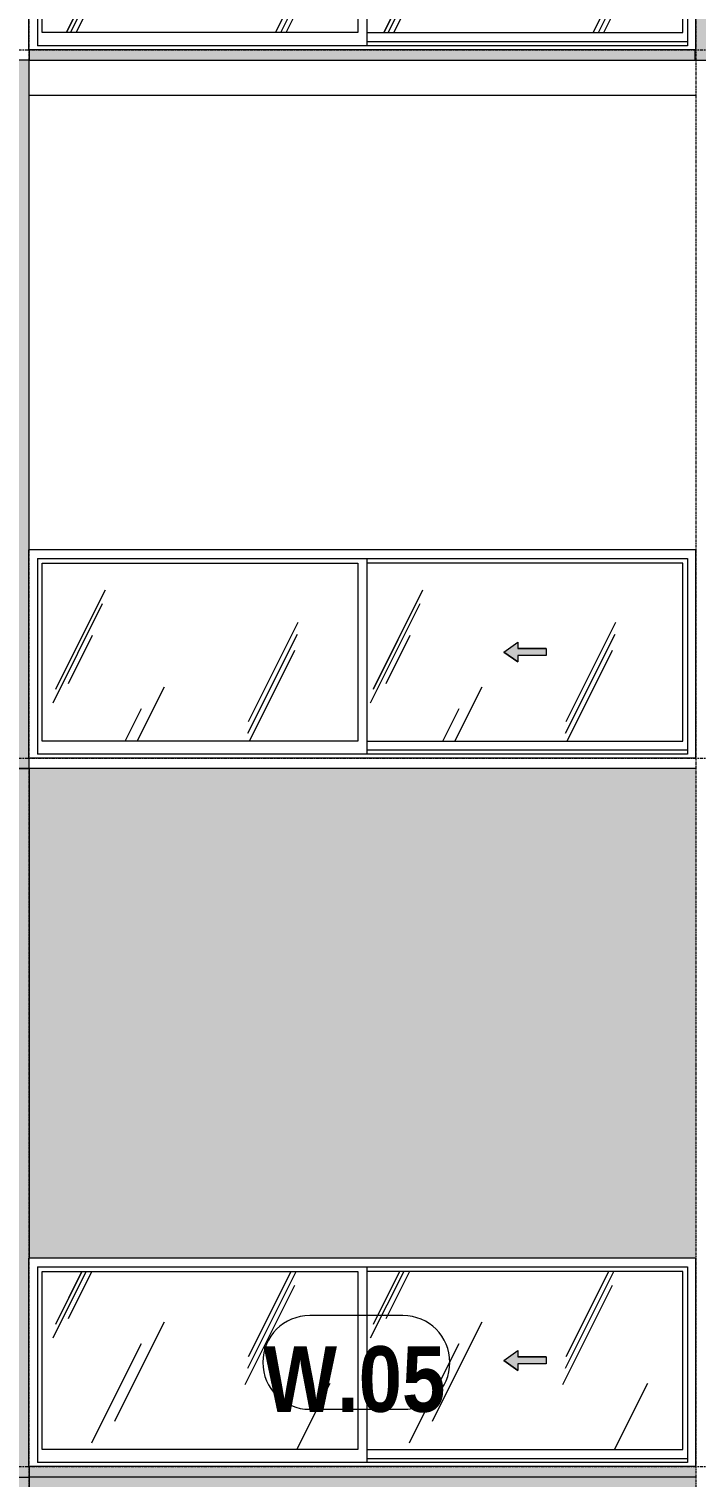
# Model space of a CAD drawing. Header units: millimetres. Extents: x 9199 to 175431, y -4466 to 35300.
# Drawn here: x 144101 to 147301, y 8950 to 15900 of the extents above; entities that cross this region are included whole.
import ezdxf

# ---------------------------------------------------------------- set-up
doc = ezdxf.new("R2010")
doc.units = ezdxf.units.MM
for name, pattern in [('1 NÉT CALL OUT', [6, 3, -3]), ('Centre', [31.75, 6.35, -4.7625, 15.875, -4.7625]), ('Grid Line', [22.225, 12.7, -3.175, 3.175, -3.175])]:
    doc.linetypes.add(name, pattern=pattern)
for name, color, linetype, lineweight in [('0-2', 250, 'Continuous', 5), ('A-DETL-GENF', 92, 'Continuous', 9), ('A-DETL-GENF-1', 92, '1 NÉT CALL OUT', 9), ('A-FLOR-1', 7, 'Continuous', 9), ('A-FLOR-LEVL-2', 51, 'Centre', 9), ('A-GLAZ', 151, 'Continuous', 9), ('A-GLAZ-3', 7, '1 NÉT CALL OUT', 9), ('A-GLAZ-IDEN', 152, 'Continuous', 9), ('A-WALL', 113, 'Continuous', 9), ('A-WALL-PATT', 111, 'Continuous', 9), ('A-WALL-PATT-2', 111, 'Continuous', 5), ('I-WALL', 2, 'Continuous', 9), ('S-GRID-1', 1, 'Grid Line', 9)]:
    doc.layers.add(name, color=color, linetype=linetype, lineweight=lineweight)
doc.styles.add('Arial_B_1', font='arialbd.ttf', dxfattribs={"width": 0.85, "height": 315})
pattern_1 = [(63.435, (-49765.3, 1304.34), (-0.001, 1524.001), [532.46, -2875.3]), (63.435, (-51289.3, 1304.34), (-0.001, 1524.001), [532.46, -2875.3]), (63.435, (-49035.8, 1598.8), (-0.001, 1524), [532.46, -2875.3]), (63.435, (-50559.8, 1598.8), (-0.001, 1524.001), [532.46, -2875.3]), (63.435, (-49146.2, 1494.84), (-0.001, 1524), [532.46, -2875.3]), (63.435, (-50670.2, 1494.84), (-0.001, 1524.001), [532.46, -2875.3]), (63.435, (-49258.75, 2090.1), (-0.001, 1524), [258.8, -3148.965]), (63.435, (-50782.75, 2090.1), (-0.001, 1524.001), [258.8, -3148.965]), (63.435, (-49332.36, 1997.95), (-0.001, 1524), [532.46, -2875.3]), (63.435, (-50856.36, 1997.95), (-0.001, 1524.001), [532.46, -2875.3]), (63.435, (-49319.4, 2064.1), (-0.001, 1524), [532.46, -2875.3]), (63.435, (-50843.4, 2064.1), (-0.001, 1524.001), [532.46, -2875.3]), (63.435, (-49934.2, 1773.94), (-0.001, 1524.001), [532.46, -2875.3]), (63.435, (-51458.2, 1773.94), (-0.001, 1524.001), [532.46, -2875.3]), (63.435, (-49921.24, 1851.9), (-0.001, 1524.001), [532.46, -2875.3]), (63.435, (-51445.24, 1851.9), (-0.001, 1524.001), [532.46, -2875.3]), (63.435, (-49917.74, 1908.1), (-0.001, 1524.001), [532.46, -2875.3]), (63.435, (-51441.74, 1908.1), (-0.001, 1524.001), [532.46, -2875.3])]

# ---------------------------------------------------------------- blocks, each defined once
blk = doc.blocks.new('NCV_TKTC_KET CAU_rvt-2-TKCS_MẶT ĐỨNG HƯỚNG TÂY')
at = {"layer": 'A-FLOR-1'}
blk.add_line((-33836.9, 15580), (-37036.9, 15580), dxfattribs=at)
blk = doc.blocks.new('1_FAMILY RVT - W01-WxH 1000x3200-3541590-TKCS_MẶT ĐỨNG HƯỚNG TÂY')
at = {"layer": 'A-DETL-GENF-1'}
blk.add_hatch(color=256, dxfattribs=at).paths.add_polyline_path([(-34691.9, 16262.1), (-34691.9, 16292.6), (-34556.4, 16292.6), (-34556.4, 16326.5), (-34691.9, 16326.5), (-34691.9, 16357), (-34759.6, 16309.5)])
at = {"layer": 'A-GLAZ'}
h = blk.add_hatch(dxfattribs=at)
h.set_pattern_fill('FP_18', color=256, style=0, pattern_type=2)
h.set_pattern_definition(pattern_1)
h.paths.add_polyline_path([(-35459.6, 15882.6), (-35459.6, 16736.5), (-36973.9, 16736.5), (-36973.9, 15882.6), (-36313.5, 15882.6)])
h = blk.add_hatch(dxfattribs=at)
h.set_pattern_fill('FP_18', color=256, style=0, pattern_type=2)
h.set_pattern_definition(pattern_1)
h.paths.add_polyline_path([(-35415.1, 15882.6), (-33900.9, 15882.6), (-33900.9, 16736.5), (-35415.1, 16735.2), (-35415.1, 16262.1)])
h.paths.add_polyline_path([(-34691.9, 16262.1), (-34759.6, 16309.5), (-34691.9, 16357), (-34691.9, 16326.5), (-34556.4, 16326.5), (-34556.4, 16292.6), (-34691.9, 16292.6)])
at = {"layer": 'A-DETL-GENF'}
for p, q in [((-34759.6, 16309.5), (-34691.9, 16357)), ((-34759.6, 16309.5), (-34691.9, 16357)), ((-34691.9, 16357), (-34691.9, 16326.5)), ((-34691.9, 16357), (-34691.9, 16326.5)), ((-34759.6, 16309.5), (-34691.9, 16262.1)), ((-34691.9, 16262.1), (-34759.6, 16309.5)), ((-34556.4, 16326.5), (-34691.9, 16326.5)), ((-34691.9, 16326.5), (-34556.4, 16326.5)), ((-34691.9, 16292.6), (-34691.9, 16262.1)), ((-34556.4, 16292.6), (-34691.9, 16292.6)), ((-34691.9, 16292.6), (-34691.9, 16262.1)), ((-34556.4, 16292.6), (-34691.9, 16292.6)), ((-34556.4, 16326.5), (-34556.4, 16292.6)), ((-34556.4, 16326.5), (-34556.4, 16292.6))]:
    blk.add_line(p, q, dxfattribs=at)
at = {"layer": 'A-GLAZ'}
for p, q in [((-33837.4, 16800), (-37037.4, 16800)), ((-37037.4, 15800), (-37037.4, 16800)), ((-36996.4, 16759.1), (-36996.4, 15819)), ((-36996.4, 16759.1), (-33878.3, 16759.1)), ((-35415.1, 15819), (-35415.1, 16759.1)), ((-33878.3, 16759.1), (-33878.3, 15819)), ((-33837.4, 15800), (-33837.4, 16800)), ((-36973.9, 16736.5), (-35459.6, 16736.5)), ((-36973.9, 15882.6), (-36973.9, 16736.5)), ((-35459.6, 16736.5), (-35459.6, 15882.6)), ((-33900.9, 16736.5), (-35415.1, 16736.5)), ((-33900.9, 15882.6), (-33900.9, 16736.5)), ((-35459.6, 15882.6), (-36973.9, 15882.6)), ((-35415.1, 15882.6), (-33900.9, 15882.6)), ((-33837.4, 15800), (-37037.4, 15800)), ((-33878.3, 15819), (-36996.4, 15819)), ((-33878.3, 15838.1), (-35415.1, 15838.1)), ((-33878.3, 15838.1), (-35415.1, 15838.1))]:
    blk.add_line(p, q, dxfattribs=at)
blk = doc.blocks.new('1_FAMILY RVT - W01-WxH 1000x3200-V234-TKCS_MẶT ĐỨNG HƯỚNG TÂY')
at = {"layer": 'A-DETL-GENF-1'}
blk.add_hatch(color=256, dxfattribs=at).paths.add_polyline_path([(-34691.9, 9462.1), (-34691.9, 9492.6), (-34556.4, 9492.6), (-34556.4, 9526.5), (-34691.9, 9526.5), (-34691.9, 9557), (-34759.6, 9509.5)])
at = {"layer": 'A-GLAZ'}
h = blk.add_hatch(dxfattribs=at)
h.set_pattern_fill('FP_18', color=256, style=0, pattern_type=2)
h.set_pattern_definition(pattern_1)
h.paths.add_polyline_path([(-35459.6, 9082.6), (-35459.6, 9936.5), (-36973.9, 9936.5), (-36973.9, 9082.6), (-36119.9, 9082.6)])
h = blk.add_hatch(dxfattribs=at)
h.set_pattern_fill('FP_18', color=256, style=0, pattern_type=2)
h.set_pattern_definition(pattern_1)
h.paths.add_polyline_path([(-34759.6, 9082.6), (-33900.9, 9082.6), (-33900.9, 9936.5), (-35415.1, 9935.2), (-35415.1, 9082.6)])
h.paths.add_polyline_path([(-34691.9, 9462.1), (-34759.6, 9509.5), (-34691.9, 9557), (-34691.9, 9526.5), (-34556.4, 9526.5), (-34556.4, 9492.6), (-34691.9, 9492.6)])
at = {"layer": 'A-DETL-GENF'}
for p, q in [((-34759.6, 9509.5), (-34691.9, 9557)), ((-34759.6, 9509.5), (-34691.9, 9557)), ((-34691.9, 9557), (-34691.9, 9526.5)), ((-34691.9, 9557), (-34691.9, 9526.5)), ((-34556.4, 9526.5), (-34691.9, 9526.5)), ((-34691.9, 9526.5), (-34556.4, 9526.5)), ((-34556.4, 9526.5), (-34556.4, 9492.6)), ((-34556.4, 9526.5), (-34556.4, 9492.6)), ((-34759.6, 9509.5), (-34691.9, 9462.1)), ((-34691.9, 9462.1), (-34759.6, 9509.5)), ((-34691.9, 9492.6), (-34691.9, 9462.1)), ((-34556.4, 9492.6), (-34691.9, 9492.6)), ((-34691.9, 9492.6), (-34691.9, 9462.1)), ((-34556.4, 9492.6), (-34691.9, 9492.6))]:
    blk.add_line(p, q, dxfattribs=at)
at = {"layer": 'A-GLAZ'}
for p, q in [((-33837.4, 10000), (-37037.4, 10000)), ((-37037.4, 9000), (-37037.4, 10000)), ((-36996.4, 9959.1), (-36996.4, 9019.1)), ((-36996.4, 9959.1), (-33878.3, 9959.1)), ((-35415.1, 9019.1), (-35415.1, 9959.1)), ((-33878.3, 9959.1), (-33878.3, 9019.1)), ((-33837.4, 9000), (-33837.4, 10000)), ((-36973.9, 9936.5), (-35459.6, 9936.5)), ((-36973.9, 9082.6), (-36973.9, 9936.5)), ((-35459.6, 9936.5), (-35459.6, 9082.6)), ((-33900.9, 9936.5), (-35415.1, 9936.5)), ((-33900.9, 9082.6), (-33900.9, 9936.5)), ((-35459.6, 9082.6), (-36973.9, 9082.6)), ((-35415.1, 9082.6), (-33900.9, 9082.6)), ((-33878.3, 9038.1), (-35415.1, 9038.1)), ((-33878.3, 9038.1), (-35415.1, 9038.1)), ((-33837.4, 9000), (-37037.4, 9000)), ((-33878.3, 9019.1), (-36996.4, 9019.1))]:
    blk.add_line(p, q, dxfattribs=at)
blk = doc.blocks.new('1_FAMILY RVT - W01-WxH 1000x3200-V260-TKCS_MẶT ĐỨNG HƯỚNG TÂY')
at = {"layer": 'A-DETL-GENF-1'}
blk.add_hatch(color=256, dxfattribs=at).paths.add_polyline_path([(-34691.9, 12862.1), (-34691.9, 12892.6), (-34556.4, 12892.6), (-34556.4, 12926.5), (-34691.9, 12926.5), (-34691.9, 12957), (-34759.6, 12909.5)])
at = {"layer": 'A-GLAZ'}
h = blk.add_hatch(dxfattribs=at)
h.set_pattern_fill('FP_18', color=256, style=0, pattern_type=2)
h.set_pattern_definition(pattern_1)
h.paths.add_polyline_path([(-35459.6, 12482.6), (-35459.6, 13336.5), (-36973.9, 13336.5), (-36973.9, 12482.6), (-36119.9, 12482.6)])
h = blk.add_hatch(dxfattribs=at)
h.set_pattern_fill('FP_18', color=256, style=0, pattern_type=2)
h.set_pattern_definition(pattern_1)
h.paths.add_polyline_path([(-34759.6, 12482.6), (-33900.9, 12482.6), (-33900.9, 13336.5), (-35415.1, 13335.2), (-35415.1, 12482.6)])
h.paths.add_polyline_path([(-34691.9, 12862.1), (-34759.6, 12909.5), (-34691.9, 12957), (-34691.9, 12926.5), (-34556.4, 12926.5), (-34556.4, 12892.6), (-34691.9, 12892.6)])
at = {"layer": 'A-DETL-GENF'}
for p, q in [((-34759.6, 12909.5), (-34691.9, 12957)), ((-34759.6, 12909.5), (-34691.9, 12957)), ((-34691.9, 12957), (-34691.9, 12926.5)), ((-34691.9, 12957), (-34691.9, 12926.5)), ((-34759.6, 12909.5), (-34691.9, 12862.1)), ((-34691.9, 12862.1), (-34759.6, 12909.5)), ((-34556.4, 12926.5), (-34691.9, 12926.5)), ((-34691.9, 12926.5), (-34556.4, 12926.5)), ((-34691.9, 12892.6), (-34691.9, 12862.1)), ((-34556.4, 12892.6), (-34691.9, 12892.6)), ((-34691.9, 12892.6), (-34691.9, 12862.1)), ((-34556.4, 12892.6), (-34691.9, 12892.6)), ((-34556.4, 12926.5), (-34556.4, 12892.6)), ((-34556.4, 12926.5), (-34556.4, 12892.6))]:
    blk.add_line(p, q, dxfattribs=at)
at = {"layer": 'A-GLAZ'}
for p, q in [((-33837.4, 13400), (-37037.4, 13400)), ((-37037.4, 12400), (-37037.4, 13400)), ((-36996.4, 13359.1), (-36996.4, 12419)), ((-36996.4, 13359.1), (-33878.3, 13359.1)), ((-35415.1, 12419), (-35415.1, 13359.1)), ((-33878.3, 13359.1), (-33878.3, 12419)), ((-33837.4, 12400), (-33837.4, 13400)), ((-36973.9, 13336.5), (-35459.6, 13336.5)), ((-36973.9, 12482.6), (-36973.9, 13336.5)), ((-35459.6, 13336.5), (-35459.6, 12482.6)), ((-33900.9, 13336.5), (-35415.1, 13336.5)), ((-33900.9, 12482.6), (-33900.9, 13336.5)), ((-35459.6, 12482.6), (-36973.9, 12482.6)), ((-35415.1, 12482.6), (-33900.9, 12482.6)), ((-33837.4, 12400), (-37037.4, 12400)), ((-33878.3, 12419), (-36996.4, 12419)), ((-33878.3, 12438.1), (-35415.1, 12438.1)), ((-33878.3, 12438.1), (-35415.1, 12438.1))]:
    blk.add_line(p, q, dxfattribs=at)
blk = doc.blocks.new('SSA-WINDOW TAG - 10-2062020-TKCS_MẶT ĐỨNG HƯỚNG TÂY')
at = {"layer": 'A-GLAZ-IDEN'}
for p, q in [((-74740.8, 10925), (-75188.4, 10925)), ((-75188.4, 10475), (-74740.8, 10475))]:
    blk.add_line(p, q, dxfattribs=at)
for centre, start, end in [((-75188.4, 10700), 90, 270), ((-74740.8, 10700), 270, 90)]:
    blk.add_arc(centre, 225, start, end, dxfattribs=at)

msp = doc.modelspace()

# ---------------------------------------------------------------- hatches: boundary and pattern name
at = {"layer": 'A-WALL-PATT'}
h = msp.add_hatch(color=256, dxfattribs=at)
h.paths.add_polyline_path([(147296.2, 15750), (147296.2, 15800), (144101.2, 15800), (144101.2, 15750), (146938, 15750)])
h.paths.add_polyline_path([(147260.5, 16800), (147296.2, 16800), (147296.2, 19150), (144101.2, 19150), (144101.2, 16800), (147259.9, 16800)])
h = msp.add_hatch(color=256, dxfattribs=at)
h.paths.add_polyline_path([(147996.2, 15750), (150705.8, 15750), (150705.8, 19150), (147296.2, 19150), (147296.2, 16800), (147300.8, 16800), (147300.8, 15800), (147296.2, 15800), (147296.2, 15750), (147467.1, 15750)])
h.paths.add_polyline_path([(147651.2, 16000), (147651.2, 18550), (150500.8, 18550), (150500.8, 16000), (147996.2, 16000)])
at = {"layer": 'A-WALL-PATT-2'}
h = msp.add_hatch(color=256, dxfattribs=at)
h.paths.add_polyline_path([(140695.8, 12350), (144101.2, 12350), (144101.2, 15750), (140695.8, 15750), (140695.8, 13292.3)])
h.paths.add_polyline_path([(142705.3, 12600), (140901.7, 12600), (140901.7, 15150), (143751.2, 15150), (143751.2, 12600)])
h = msp.add_hatch(color=256, dxfattribs=at)
h.paths.add_polyline_path([(140695.8, 8950), (144101.2, 8950), (144101.2, 12350), (140695.8, 12350), (140695.8, 10004.4)])
h.paths.add_polyline_path([(140901.7, 9200), (140901.7, 11750), (143751.2, 11750), (143751.2, 9200), (141647.1, 9200)])
for points in [[(147301.2, 8950), (147301.2, 12350), (144101.2, 12350), (144101.2, 10000), (147300.8, 10000), (147300.8, 9000), (144101.2, 9000), (144101.2, 8950), (146938, 8950)], [(144141.7, 5550), (147301.2, 5550), (147301.2, 8950), (144101.2, 8950), (144101.2, 6600), (147300.8, 6600), (147300.8, 5600), (144101.2, 5600), (144101.2, 5550)]]:
    msp.add_hatch(color=256, dxfattribs=at).paths.add_polyline_path(points)
h = msp.add_hatch(color=256, dxfattribs=at)
h.paths.add_polyline_path([(142705.3, 5550), (144101.2, 5550), (144101.2, 8950), (140695.8, 8950), (140695.8, 5550), (141647.1, 5550)])
h.paths.add_polyline_path([(142705.3, 5800), (140901.7, 5800), (140901.7, 8350), (143751.2, 8350), (143751.2, 5800)])

# ---------------------------------------------------------------- linework, layer by layer
at = {"layer": 'A-FLOR-LEVL-2'}
for p, q in [((96540.4, 15800), (171939.1, 15800)), ((96540.4, 12400), (171939.1, 12400)), ((96540.4, 9000), (171939.1, 9000))]:
    msp.add_line(p, q, dxfattribs=at)
at = {"layer": 'A-WALL'}
for p, q in [((147296.2, 15800), (147296.2, 15750)), ((144101.2, 15750), (137591.2, 15750)), ((144101.2, 13400), (144101.2, 15750)), ((147296.2, 15750), (153801.2, 15750)), ((144101.2, 12350), (144101.2, 12400.2)), ((147300.8, 12400), (147301.2, 12400)), ((144101.2, 12350), (137591.2, 12350)), ((137591.2, 12350), (144101.2, 12350)), ((137591.2, 8950), (144101.2, 8950))]:
    msp.add_line(p, q, dxfattribs=at)
at = {"layer": 'I-WALL'}
for p, q in [((144101.2, 15800.2), (144101.2, 15750)), ((144101.2, 15750), (147296.2, 15750)), ((147301.2, 12350), (144101.2, 12350)), ((144101.2, 12350), (144101.2, 10000)), ((144101.2, 9000.2), (144101.2, 6600)), ((147301.2, 8950), (144101.2, 8950))]:
    msp.add_line(p, q, dxfattribs=at)
at = {"layer": 'S-GRID-1'}
for p, q in [((144101.2, 634.2), (144101.2, 30542.5)), ((147301.2, 634.2), (147301.2, 30542.5))]:
    msp.add_line(p, q, dxfattribs=at)

# ---------------------------------------------------------------- block references
at = {"layer": '0-2'}
msp.add_blockref('NCV_TKTC_KET CAU_rvt-2-TKCS_MẶT ĐỨNG HƯỚNG TÂY', (181138.2, 0), dxfattribs=at)
at = {"layer": 'A-GLAZ-3'}
for name in ['1_FAMILY RVT - W01-WxH 1000x3200-3541590-TKCS_MẶT ĐỨNG HƯỚNG TÂY', '1_FAMILY RVT - W01-WxH 1000x3200-V260-TKCS_MẶT ĐỨNG HƯỚNG TÂY', '1_FAMILY RVT - W01-WxH 1000x3200-V234-TKCS_MẶT ĐỨNG HƯỚNG TÂY']:
    msp.add_blockref(name, (181138.2, 0), dxfattribs=at)
at = {"layer": 'A-GLAZ-IDEN'}
msp.add_blockref('SSA-WINDOW TAG - 10-2062020-TKCS_MẶT ĐỨNG HƯỚNG TÂY', (220636.1, -1200), dxfattribs=at)

# ---------------------------------------------------------------- texts
at = {"layer": 'A-GLAZ-IDEN', "insert": (145662.2, 9418.1), "char_height": 315, "width": 902.7, "attachment_point": 5, "line_spacing_factor": 0.936439, "style": 'Arial_B_1'}
msp.add_mtext('\\pt6.3756,12.7512,19.12365,25.49925,31.87485,38.25045,44.62605,50.9985,57.3741,63.7497,70.1253,76.5009,82.8765,89.24895,95.62455,102.00015,108.37575,114.75135,121.1238,127.4994,133.875,140.2506,146.6262,152.99865,159.37425,165.74985,172.12545,178.50105,184.8735,191.2491,197.6247,204.0003;W.05', dxfattribs=at)

doc.saveas('drawing.dxf')
